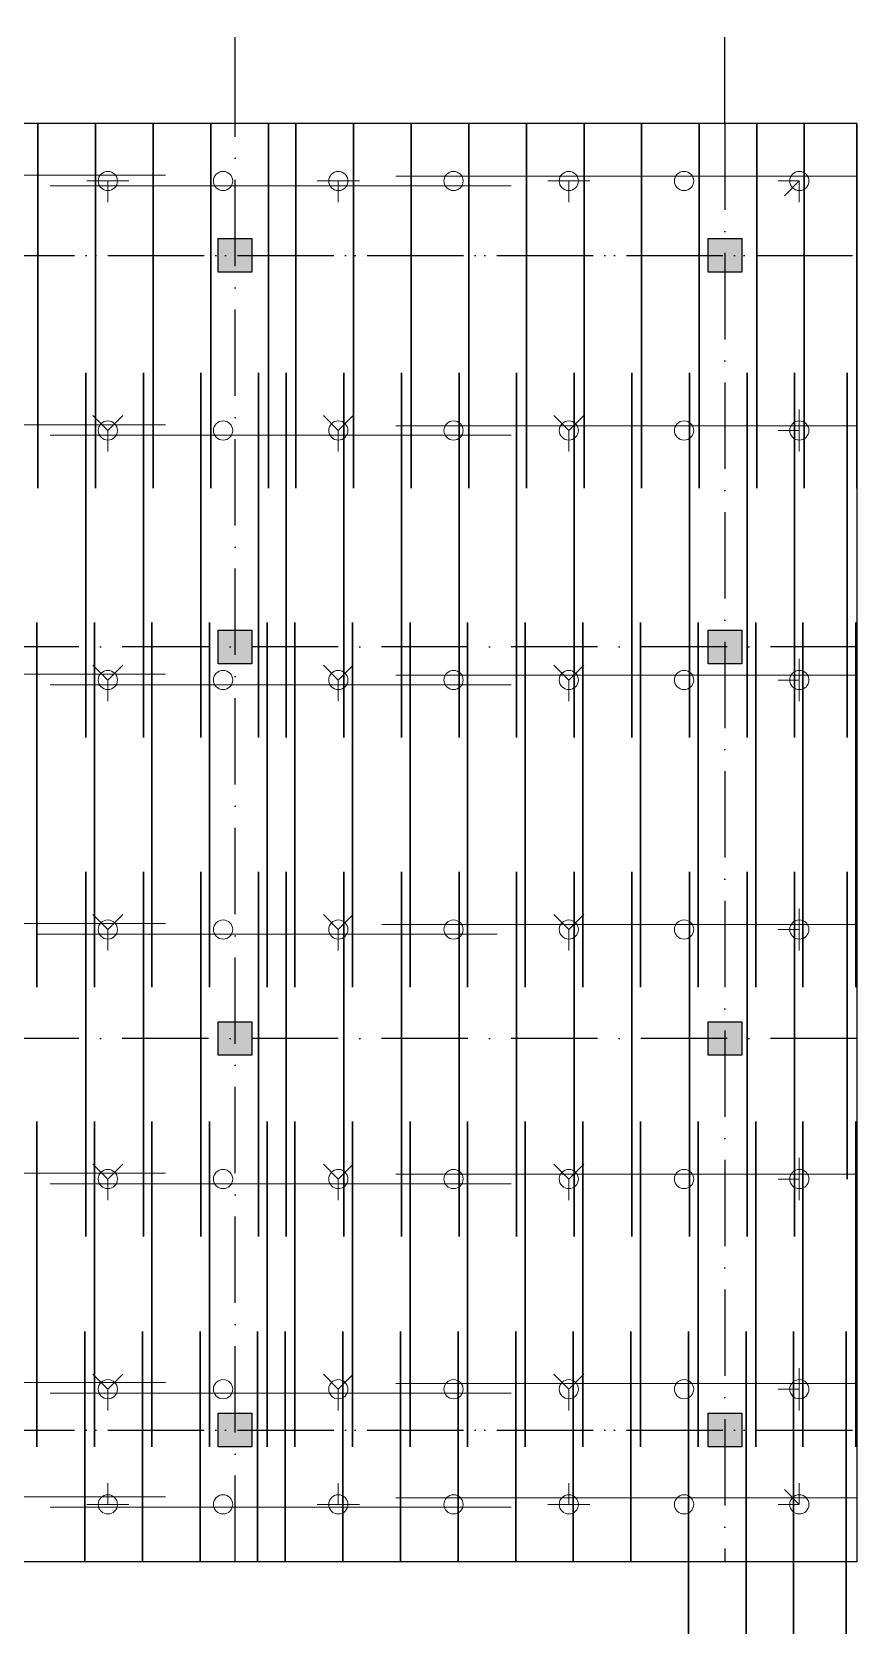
# Model space of a CAD drawing. Header units: millimetres. Extents: x -3518363 to 3223740, y -1530229 to 774657.
# Drawn here: x 2223030 to 2231618, y -15760 to 932 of the extents above; entities that cross this region are included whole.
import ezdxf

# ---------------------------------------------------------------- set-up
doc = ezdxf.new("R2010")
doc.units = ezdxf.units.MM
doc.header["$LTSCALE"] = 15
doc.header["$MEASUREMENT"] = 0
doc.linetypes.add('ACAD_ISO02W100', pattern=[15, 12, -3])
doc.linetypes.add('ACAD_ISO10W100', pattern=[18, 12, -3, 0, -3])
for name, color, linetype, lineweight in [('bedneni-stena', 7, 'CONTINUOUS', 18), ('Okna a dveře', 2, 'CONTINUOUS', 30), ('osy prův', 30, 'ACAD_ISO10W100', 15)]:
    doc.layers.add(name, color=color, linetype=linetype, lineweight=lineweight)
for name, color, linetype in [('HRANICE ZEMINY', 200, 'CONTINUOUS'), ('objekt 1', 40, 'CONTINUOUS'), ('sloupy', 100, 'CONTINUOUS')]:
    doc.layers.add(name, color=color, linetype=linetype)
doc.layers.add('pásy', color=3, linetype='CONTINUOUS', plot=False)
doc.layers.add('svahovaní', color=7, linetype='CONTINUOUS', lineweight=15, true_color=0xe3331c)

msp = doc.modelspace()

# ---------------------------------------------------------------- hatches: boundary and pattern name
at = {"layer": 'HRANICE ZEMINY', "linetype": 'ACAD_ISO02W100', "lineweight": -3, "extrusion": (1.93959e-16, -3.39308e-16, -1)}
h = msp.add_hatch(color=256, dxfattribs=at)
h.dxf.hatch_style = 1
h.paths.add_polyline_path([(-2199468.376, -1570), (-2199468.376, -1220), (-2199818.376, -1220), (-2199818.376, -1570)])
h.paths.add_polyline_path([(-2204568.376, -1570), (-2204568.376, -1220), (-2204918.376, -1220), (-2204918.376, -1570)])
h.paths.add_polyline_path([(-2209668.376, -1570), (-2209668.376, -1220), (-2210018.376, -1220), (-2210018.376, -1570)])
h.paths.add_polyline_path([(-2214768.376, -1570), (-2214768.376, -1220), (-2215118.376, -1220), (-2215118.376, -1570)])
h.paths.add_polyline_path([(-2219868.376, -1570), (-2219868.376, -1220), (-2220218.376, -1220), (-2220218.376, -1570)])
h.paths.add_polyline_path([(-2224968.376, -1570), (-2224968.376, -1220), (-2225318.376, -1220), (-2225318.376, -1570)])
h.paths.add_polyline_path([(-2230068.376, -1570), (-2230068.376, -1220), (-2230418.376, -1220), (-2230418.376, -1570)])
at = {"layer": 'HRANICE ZEMINY', "linetype": 'ByBlock', "lineweight": -3, "extrusion": (1.93959e-16, -3.39308e-16, -1)}
h = msp.add_hatch(color=256, dxfattribs=at)
h.dxf.hatch_style = 1
h.paths.add_polyline_path([(-2199468.376, -9730), (-2199468.376, -9380), (-2199818.376, -9380), (-2199818.376, -9730)])
h.paths.add_polyline_path([(-2204568.376, -9730), (-2204568.376, -9380), (-2204918.376, -9380), (-2204918.376, -9730)])
h.paths.add_polyline_path([(-2204568.376, -5650), (-2204568.376, -5300), (-2204918.376, -5300), (-2204918.376, -5650)])
h.paths.add_polyline_path([(-2199468.376, -5650), (-2199468.376, -5300), (-2199818.376, -5300), (-2199818.376, -5650)])
h.paths.add_polyline_path([(-2219868.376, -9730), (-2219868.376, -9380), (-2220218.376, -9380), (-2220218.376, -9730)])
h.paths.add_polyline_path([(-2230068.376, -9730), (-2230068.376, -9380), (-2230418.376, -9380), (-2230418.376, -9730)])
h.paths.add_polyline_path([(-2224968.376, -9730), (-2224968.376, -9380), (-2225318.376, -9380), (-2225318.376, -9730)])
h.paths.add_polyline_path([(-2230068.376, -5650), (-2230068.376, -5300), (-2230418.376, -5300), (-2230418.376, -5650)])
h.paths.add_polyline_path([(-2224968.376, -5650), (-2224968.376, -5300), (-2225318.376, -5300), (-2225318.376, -5650)])
h.paths.add_polyline_path([(-2219868.376, -5650), (-2219868.376, -5300), (-2220218.376, -5300), (-2220218.376, -5650)])
at = {"layer": 'HRANICE ZEMINY', "linetype": 'ACAD_ISO02W100', "lineweight": -3, "extrusion": (1.93959e-16, -3.39308e-16, -1)}
h = msp.add_hatch(color=256, dxfattribs=at)
h.dxf.hatch_style = 1
h.paths.add_polyline_path([(-2199468.376, -13810), (-2199468.376, -13460), (-2199818.376, -13460), (-2199818.376, -13810)])
h.paths.add_polyline_path([(-2204568.376, -13810), (-2204568.376, -13460), (-2204918.376, -13460), (-2204918.376, -13810)])
h.paths.add_polyline_path([(-2209668.376, -13810), (-2209668.376, -13460), (-2210018.376, -13460), (-2210018.376, -13810)])
h.paths.add_polyline_path([(-2214768.376, -13810), (-2214768.376, -13460), (-2215118.376, -13460), (-2215118.376, -13810)])
h.paths.add_polyline_path([(-2219868.376, -13810), (-2219868.376, -13460), (-2220218.376, -13460), (-2220218.376, -13810)])
h.paths.add_polyline_path([(-2224968.376, -13810), (-2224968.376, -13460), (-2225318.376, -13460), (-2225318.376, -13810)])
h.paths.add_polyline_path([(-2230068.376, -13810), (-2230068.376, -13460), (-2230418.376, -13460), (-2230418.376, -13810)])

# ---------------------------------------------------------------- linework, layer by layer
at = {"layer": 'bedneni-stena', "linetype": 'ByBlock', "lineweight": 20, "ltscale": 5}
for centre in [(2223818.376, -620), (2223818.376, -620), (2225018.376, -620), (2225018.376, -620), (2226218.376, -620), (2226218.376, -620), (2227418.376, -620), (2227418.376, -620), (2228618.376, -620), (2228618.376, -620), (2229818.376, -620), (2229818.376, -620), (2231018.376, -620), (2231018.376, -620), (2223818.376, -3220), (2223818.376, -3220), (2225018.376, -3220), (2225018.376, -3220), (2226218.376, -3220), (2226218.376, -3220), (2227418.376, -3220), (2227418.376, -3220), (2228618.376, -3220), (2228618.376, -3220), (2229818.376, -3220), (2229818.376, -3220), (2231018.376, -3220), (2231018.376, -3220), (2223818.376, -5820), (2223818.376, -5820), (2225018.376, -5820), (2225018.376, -5820), (2226218.376, -5820), (2226218.376, -5820), (2227418.376, -5820), (2227418.376, -5820), (2228618.376, -5820), (2228618.376, -5820), (2229818.376, -5820), (2229818.376, -5820), (2231018.376, -5820), (2231018.376, -5820), (2223818.376, -8420), (2223818.376, -8420), (2225018.376, -8420), (2225018.376, -8420), (2226218.376, -8420), (2226218.376, -8420), (2227418.376, -8420), (2227418.376, -8420), (2228618.376, -8420), (2228618.376, -8420), (2229818.376, -8420), (2229818.376, -8420), (2231018.376, -8420), (2231018.376, -8420), (2223818.376, -11020), (2223818.376, -11020), (2225018.376, -11020), (2225018.376, -11020), (2226218.376, -11020), (2226218.376, -11020), (2227418.376, -11020), (2227418.376, -11020), (2228618.376, -11020), (2228618.376, -11020), (2229818.376, -11020), (2229818.376, -11020), (2231018.376, -11020), (2231018.376, -11020), (2223818.376, -13210), (2223818.376, -13210), (2225018.376, -13210), (2225018.376, -13210), (2226218.376, -13210), (2226218.376, -13210), (2227418.376, -13210), (2227418.376, -13210), (2228618.376, -13210), (2228618.376, -13210), (2229818.376, -13210), (2229818.376, -13210), (2231018.376, -13210), (2231018.376, -13210), (2223818.376, -14410), (2223818.376, -14410), (2225018.376, -14410), (2225018.376, -14410), (2226218.376, -14410), (2226218.376, -14410), (2227418.376, -14410), (2227418.376, -14410), (2228618.376, -14410), (2228618.376, -14410), (2229818.376, -14410), (2229818.376, -14410), (2231018.376, -14410), (2231018.376, -14410)]:
    msp.add_circle(centre, 100, dxfattribs=at)
at = {"layer": 'objekt 1', "lineweight": -3, "extrusion": (1.93959e-16, -3.39308e-16, -1)}
for p, q in [((2231618.376, -20), (2198268.376, -20)), ((2231618.376, -20), (2218418.376, -20)), ((2231618.376, -20), (2231618.376, -15010)), ((2231618.376, -20), (2231618.376, -15010)), ((2231618.376, -15010), (2198268.376, -15010)), ((2231618.376, -15010), (2218418.376, -15010))]:
    msp.add_line(p, q, dxfattribs=at)
at = {"layer": 'objekt 1', "lineweight": -3, "extrusion": (-1.93959e-16, -3.39308e-16, -1)}
msp.add_line((2231618.376, -20), (2231618.376, -15010), dxfattribs=at)
msp.add_line((2231618.376, -20), (2231618.376, -15010), dxfattribs=at)
at = {"layer": 'Okna a dveře', "linetype": 'ByBlock', "lineweight": 20, "ltscale": 5}
for p, q in [((2223818.376, -560), (2221418.376, -560)), ((2223818.376, -560), (2221418.376, -560)), ((2223818.376, -560), (2224418.376, -560)), ((2223818.376, -560), (2224418.376, -560)), ((2223818.376, -560), (2224418.376, -560)), ((2223818.376, -560), (2224418.376, -560)), ((2227418.376, -570), (2226818.376, -570)), ((2227418.376, -570), (2226818.376, -570)), ((2231618.376, -570), (2227418.376, -570)), ((2231618.376, -570), (2227418.376, -570)), ((2223818.376, -670), (2223218.376, -670)), ((2223818.376, -670), (2223218.376, -670)), ((2227418.376, -670), (2223818.376, -670)), ((2227418.376, -670), (2223818.376, -670)), ((2227418.376, -670), (2228018.376, -670)), ((2227418.376, -670), (2228018.376, -670)), ((2223818.376, -3160), (2221418.376, -3160)), ((2223818.376, -3160), (2221418.376, -3160)), ((2223818.376, -3160), (2224418.376, -3160)), ((2223818.376, -3160), (2224418.376, -3160)), ((2223818.376, -3160), (2224418.376, -3160)), ((2223818.376, -3160), (2224418.376, -3160)), ((2227418.376, -3170), (2226818.376, -3170)), ((2227418.376, -3170), (2226818.376, -3170)), ((2231618.376, -3170), (2227418.376, -3170)), ((2231618.376, -3170), (2227418.376, -3170)), ((2223818.376, -3270), (2223218.376, -3270)), ((2223818.376, -3270), (2223218.376, -3270)), ((2227418.376, -3270), (2223818.376, -3270)), ((2227418.376, -3270), (2223818.376, -3270)), ((2227418.376, -3270), (2228018.376, -3270)), ((2227418.376, -3270), (2228018.376, -3270)), ((2223818.376, -5760), (2221418.376, -5760)), ((2223818.376, -5760), (2221418.376, -5760)), ((2223818.376, -5760), (2224418.376, -5760)), ((2223818.376, -5760), (2224418.376, -5760)), ((2223818.376, -5760), (2224418.376, -5760)), ((2223818.376, -5760), (2224418.376, -5760)), ((2227418.376, -5770), (2226818.376, -5770)), ((2227418.376, -5770), (2226818.376, -5770)), ((2231618.376, -5770), (2227418.376, -5770)), ((2231618.376, -5770), (2227418.376, -5770)), ((2223818.376, -5870), (2223218.376, -5870)), ((2223818.376, -5870), (2223218.376, -5870)), ((2227418.376, -5870), (2223818.376, -5870)), ((2227418.376, -5870), (2223818.376, -5870)), ((2227418.376, -5870), (2228018.376, -5870)), ((2227418.376, -5870), (2228018.376, -5870)), ((2223818.376, -8358.603), (2221418.376, -8358.603)), ((2223818.376, -8358.603), (2221418.376, -8358.603)), ((2223670.754, -8468.603), (2223070.754, -8468.603)), ((2223670.754, -8468.603), (2223070.754, -8468.603)), ((2223670.754, -8358.603), (2224270.754, -8358.603)), ((2223670.754, -8358.603), (2224270.754, -8358.603)), ((2227270.754, -8468.603), (2223670.754, -8468.603)), ((2227270.754, -8468.603), (2223670.754, -8468.603)), ((2223818.376, -8358.603), (2224418.376, -8358.603)), ((2223818.376, -8358.603), (2224418.376, -8358.603)), ((2227270.754, -8368.603), (2226670.754, -8368.603)), ((2227270.754, -8368.603), (2226670.754, -8368.603)), ((2231618.376, -8368.603), (2227270.754, -8368.603)), ((2231618.376, -8368.603), (2227270.754, -8368.603)), ((2227270.754, -8468.603), (2227870.754, -8468.603)), ((2227270.754, -8468.603), (2227870.754, -8468.603)), ((2223818.376, -10960), (2221418.376, -10960)), ((2223818.376, -10960), (2221418.376, -10960)), ((2223818.376, -10960), (2224418.376, -10960)), ((2223818.376, -10960), (2224418.376, -10960)), ((2223818.376, -10960), (2224418.376, -10960)), ((2223818.376, -10960), (2224418.376, -10960)), ((2227418.376, -10970), (2226818.376, -10970)), ((2227418.376, -10970), (2226818.376, -10970)), ((2231618.376, -10970), (2227418.376, -10970)), ((2231618.376, -10970), (2227418.376, -10970)), ((2223818.376, -11070), (2223218.376, -11070)), ((2223818.376, -11070), (2223218.376, -11070)), ((2227418.376, -11070), (2223818.376, -11070)), ((2227418.376, -11070), (2223818.376, -11070)), ((2227418.376, -11070), (2228018.376, -11070)), ((2227418.376, -11070), (2228018.376, -11070)), ((2223818.376, -13140), (2221418.376, -13140)), ((2223818.376, -13140), (2221418.376, -13140)), ((2223818.376, -13140), (2224418.376, -13140)), ((2223818.376, -13140), (2224418.376, -13140)), ((2223818.376, -13140), (2224418.376, -13140)), ((2223818.376, -13140), (2224418.376, -13140)), ((2227418.376, -13150), (2226818.376, -13150)), ((2227418.376, -13150), (2226818.376, -13150)), ((2231618.376, -13150), (2227418.376, -13150)), ((2231618.376, -13150), (2227418.376, -13150)), ((2223818.376, -13250), (2223218.376, -13250)), ((2223818.376, -13250), (2223218.376, -13250)), ((2227418.376, -13250), (2223818.376, -13250)), ((2227418.376, -13250), (2223818.376, -13250)), ((2227418.376, -13250), (2228018.376, -13250)), ((2227418.376, -13250), (2228018.376, -13250)), ((2223818.376, -14330), (2221418.376, -14330)), ((2223818.376, -14330), (2221418.376, -14330)), ((2223818.376, -14330), (2224418.376, -14330)), ((2223818.376, -14330), (2224418.376, -14330)), ((2227418.376, -14340), (2226818.376, -14340)), ((2227418.376, -14340), (2226818.376, -14340)), ((2231618.376, -14340), (2227418.376, -14340)), ((2231618.376, -14340), (2227418.376, -14340)), ((2223818.376, -14440), (2223218.376, -14440)), ((2223818.376, -14440), (2223218.376, -14440)), ((2227418.376, -14440), (2223818.376, -14440)), ((2227418.376, -14440), (2223818.376, -14440)), ((2227418.376, -14440), (2228018.376, -14440)), ((2227418.376, -14440), (2228018.376, -14440))]:
    msp.add_line(p, q, dxfattribs=at)
at = {"layer": 'osy prův', "linetype": 'ACAD_ISO10W100', "lineweight": -3, "ltscale": 5}
for p, q in [((2225143.376, -20), (2225143.376, 4980)), ((2225143.376, -20), (2225143.376, 4980)), ((2230243.376, -20), (2230243.376, 4980)), ((2230243.376, -20), (2230243.376, 4980))]:
    msp.add_line(p, q, dxfattribs=at)
at = {"layer": 'osy prův', "linetype": 'ACAD_ISO10W100', "lineweight": -3, "ltscale": 5, "extrusion": (1.93959e-16, -3.39308e-16, -1)}
for p, q in [((2225143.376, -15010), (2225143.376, -20)), ((2225143.376, -15010), (2225143.376, -20)), ((2230243.376, -20), (2230243.376, -15010)), ((2230243.376, -20), (2230243.376, -15010)), ((2198268.376, -1395), (2231618.376, -1395)), ((2218418.376, -1395), (2231618.376, -1395)), ((2231618.376, -5475), (2215118.376, -5475)), ((2231618.376, -5475), (2218418.376, -5475)), ((2231618.376, -9555), (2209668.376, -9555)), ((2231618.376, -9555), (2218418.376, -9555)), ((2198268.376, -13635), (2231618.376, -13635)), ((2218418.376, -13635), (2231618.376, -13635))]:
    msp.add_line(p, q, dxfattribs=at)
at = {"layer": 'pásy', "linetype": 'ByBlock', "lineweight": 20, "ltscale": 5}
for p, q in [((2223818.376, -620), (2223598.376, -620)), ((2223818.376, -620), (2223598.376, -620)), ((2223818.376, -620), (2224038.376, -620)), ((2223818.376, -620), (2223818.376, -840)), ((2223818.376, -620), (2224038.376, -620)), ((2223818.376, -620), (2223818.376, -840)), ((2226218.376, -620), (2225998.376, -620)), ((2226218.376, -620), (2225998.376, -620)), ((2226218.376, -620), (2226438.376, -620)), ((2226218.376, -620), (2226218.376, -840)), ((2226218.376, -620), (2226438.376, -620)), ((2226218.376, -620), (2226218.376, -840)), ((2228618.376, -620), (2228398.376, -620)), ((2228618.376, -620), (2228398.376, -620)), ((2228618.376, -620), (2228838.376, -620)), ((2228618.376, -620), (2228618.376, -840)), ((2228618.376, -620), (2228838.376, -620)), ((2228618.376, -620), (2228618.376, -840)), ((2231018.376, -620), (2230796.752, -620)), ((2231018.376, -620), (2230796.752, -620)), ((2231018.376, -620), (2230862.813, -775.563)), ((2231018.376, -620), (2230862.813, -775.563)), ((2231018.376, -620), (2231018.376, -840)), ((2231018.376, -620), (2231018.376, -840)), ((2231018.376, -3220), (2231018.376, -3000)), ((2231018.376, -3220), (2231018.376, -3000)), ((2223818.376, -3220), (2223662.813, -3064.437)), ((2223818.376, -3220), (2223662.813, -3064.437)), ((2223818.376, -3220), (2223973.94, -3064.437)), ((2223818.376, -3220), (2223973.94, -3064.437)), ((2226218.376, -3220), (2226062.813, -3064.437)), ((2226218.376, -3220), (2226062.813, -3064.437)), ((2226218.376, -3220), (2226373.94, -3064.437)), ((2226218.376, -3220), (2226373.94, -3064.437)), ((2228618.376, -3220), (2228462.813, -3064.437)), ((2228618.376, -3220), (2228462.813, -3064.437)), ((2228618.376, -3220), (2228773.94, -3064.437)), ((2228618.376, -3220), (2228773.94, -3064.437)), ((2223818.376, -3220), (2223818.376, -3440)), ((2223818.376, -3220), (2223818.376, -3440)), ((2226218.376, -3220), (2226218.376, -3440)), ((2226218.376, -3220), (2226218.376, -3440)), ((2228618.376, -3220), (2228618.376, -3440)), ((2228618.376, -3220), (2228618.376, -3440)), ((2231018.376, -3220), (2230798.376, -3220)), ((2231018.376, -3220), (2230798.376, -3220)), ((2231018.376, -3220), (2231018.376, -3440)), ((2231018.376, -3220), (2231018.376, -3440)), ((2223818.376, -5820), (2223662.813, -5664.437)), ((2223818.376, -5820), (2223662.813, -5664.437)), ((2223818.376, -5820), (2223973.94, -5664.437)), ((2223818.376, -5820), (2223973.94, -5664.437)), ((2226218.376, -5820), (2226062.813, -5664.437)), ((2226218.376, -5820), (2226062.813, -5664.437)), ((2226218.376, -5820), (2226373.94, -5664.437)), ((2226218.376, -5820), (2226373.94, -5664.437)), ((2228618.376, -5820), (2228462.813, -5664.437)), ((2228618.376, -5820), (2228462.813, -5664.437)), ((2228618.376, -5820), (2228773.94, -5664.437)), ((2228618.376, -5820), (2228773.94, -5664.437)), ((2231018.376, -5820), (2231018.376, -5600)), ((2231018.376, -5820), (2231018.376, -5600)), ((2223818.376, -5820), (2223818.376, -6040)), ((2223818.376, -5820), (2223818.376, -6040)), ((2226218.376, -5820), (2226218.376, -6040)), ((2226218.376, -5820), (2226218.376, -6040)), ((2228618.376, -5820), (2228618.376, -6040)), ((2228618.376, -5820), (2228618.376, -6040)), ((2231018.376, -5820), (2230798.376, -5820)), ((2231018.376, -5820), (2230798.376, -5820)), ((2231018.376, -5820), (2231018.376, -6040)), ((2231018.376, -5820), (2231018.376, -6040)), ((2223818.376, -8420), (2223662.813, -8264.437)), ((2223818.376, -8420), (2223662.813, -8264.437)), ((2223818.376, -8420), (2223973.94, -8264.437)), ((2223818.376, -8420), (2223973.94, -8264.437)), ((2226218.376, -8420), (2226062.813, -8264.437)), ((2226218.376, -8420), (2226062.813, -8264.437)), ((2226218.376, -8420), (2226373.94, -8264.437)), ((2226218.376, -8420), (2226373.94, -8264.437)), ((2228618.376, -8420), (2228462.813, -8264.437)), ((2228618.376, -8420), (2228462.813, -8264.437)), ((2228618.376, -8420), (2228773.94, -8264.437)), ((2228618.376, -8420), (2228773.94, -8264.437)), ((2231018.376, -8420), (2231018.376, -8200)), ((2231018.376, -8420), (2231018.376, -8200)), ((2223818.376, -8420), (2223818.376, -8640)), ((2223818.376, -8420), (2223818.376, -8640)), ((2226218.376, -8420), (2226218.376, -8640)), ((2226218.376, -8420), (2226218.376, -8640)), ((2228618.376, -8420), (2228618.376, -8640)), ((2228618.376, -8420), (2228618.376, -8640)), ((2231018.376, -8420), (2230798.376, -8420)), ((2231018.376, -8420), (2230798.376, -8420)), ((2231018.376, -8420), (2231018.376, -8640)), ((2231018.376, -8420), (2231018.376, -8640)), ((2231018.376, -11020), (2231018.376, -10800)), ((2231018.376, -11020), (2231018.376, -10800)), ((2223818.376, -11020), (2223662.813, -10864.437)), ((2223818.376, -11020), (2223662.813, -10864.437)), ((2223818.376, -11020), (2223973.94, -10864.437)), ((2223818.376, -11020), (2223973.94, -10864.437)), ((2226218.376, -11020), (2226062.813, -10864.437)), ((2226218.376, -11020), (2226062.813, -10864.437)), ((2226218.376, -11020), (2226373.94, -10864.437)), ((2226218.376, -11020), (2226373.94, -10864.437)), ((2228618.376, -11020), (2228462.813, -10864.437)), ((2228618.376, -11020), (2228462.813, -10864.437)), ((2228618.376, -11020), (2228773.94, -10864.437)), ((2228618.376, -11020), (2228773.94, -10864.437)), ((2223818.376, -11020), (2223818.376, -11240)), ((2223818.376, -11020), (2223818.376, -11240)), ((2226218.376, -11020), (2226218.376, -11240)), ((2226218.376, -11020), (2226218.376, -11240)), ((2228618.376, -11020), (2228618.376, -11240)), ((2228618.376, -11020), (2228618.376, -11240)), ((2231018.376, -11020), (2230798.376, -11020)), ((2231018.376, -11020), (2230798.376, -11020)), ((2231018.376, -11020), (2231018.376, -11240)), ((2231018.376, -11020), (2231018.376, -11240)), ((2231018.376, -13210), (2231018.376, -12990)), ((2231018.376, -13210), (2231018.376, -12990)), ((2223818.376, -13210), (2223662.813, -13054.437)), ((2223818.376, -13210), (2223662.813, -13054.437)), ((2223818.376, -13210), (2223973.94, -13054.437)), ((2223818.376, -13210), (2223973.94, -13054.437)), ((2226218.376, -13210), (2226062.813, -13054.437)), ((2226218.376, -13210), (2226062.813, -13054.437)), ((2226218.376, -13210), (2226373.94, -13054.437)), ((2226218.376, -13210), (2226373.94, -13054.437)), ((2228618.376, -13210), (2228462.813, -13054.437)), ((2228618.376, -13210), (2228462.813, -13054.437)), ((2228618.376, -13210), (2228773.94, -13054.437)), ((2228618.376, -13210), (2228773.94, -13054.437)), ((2223818.376, -13210), (2223818.376, -13430)), ((2223818.376, -13210), (2223818.376, -13430)), ((2226218.376, -13210), (2226218.376, -13430)), ((2226218.376, -13210), (2226218.376, -13430)), ((2228618.376, -13210), (2228618.376, -13430)), ((2228618.376, -13210), (2228618.376, -13430)), ((2231018.376, -13210), (2230798.376, -13210)), ((2231018.376, -13210), (2230798.376, -13210)), ((2231018.376, -13210), (2231018.376, -13430)), ((2231018.376, -13210), (2231018.376, -13430)), ((2223818.376, -14410), (2223818.376, -14190)), ((2223818.376, -14410), (2223818.376, -14190)), ((2226218.376, -14410), (2226218.376, -14190)), ((2226218.376, -14410), (2226218.376, -14190)), ((2228618.376, -14410), (2228618.376, -14190)), ((2228618.376, -14410), (2228618.376, -14190)), ((2231018.376, -14410), (2230862.813, -14254.437)), ((2231018.376, -14410), (2230862.813, -14254.437)), ((2231018.376, -14410), (2231018.376, -14190)), ((2231018.376, -14410), (2231018.376, -14190)), ((2223818.376, -14410), (2223598.376, -14410)), ((2223818.376, -14410), (2223598.376, -14410)), ((2223818.376, -14410), (2224038.376, -14410)), ((2223818.376, -14410), (2224038.376, -14410)), ((2226218.376, -14410), (2225998.376, -14410)), ((2226218.376, -14410), (2225998.376, -14410)), ((2226218.376, -14410), (2226438.376, -14410)), ((2226218.376, -14410), (2226438.376, -14410)), ((2228618.376, -14410), (2228398.376, -14410)), ((2228618.376, -14410), (2228398.376, -14410)), ((2228618.376, -14410), (2228838.376, -14410)), ((2228618.376, -14410), (2228838.376, -14410)), ((2231018.376, -14410), (2230798.376, -14410)), ((2231018.376, -14410), (2230798.376, -14410))]:
    msp.add_line(p, q, dxfattribs=at)
at = {"layer": 'sloupy', "linetype": 'ByBlock', "lineweight": -3, "ltscale": 5, "extrusion": (1.93959e-16, -3.39308e-16, -1)}
for p, q in [((2224968.376, -1220), (2225318.376, -1220)), ((2224968.376, -1570), (2224968.376, -1220)), ((2224968.376, -1220), (2225318.376, -1220)), ((2224968.376, -1570), (2224968.376, -1220)), ((2225318.376, -1220), (2225318.376, -1570)), ((2225318.376, -1220), (2225318.376, -1570)), ((2230068.376, -1220), (2230418.376, -1220)), ((2230068.376, -1570), (2230068.376, -1220)), ((2230068.376, -1220), (2230418.376, -1220)), ((2230068.376, -1570), (2230068.376, -1220)), ((2230418.376, -1220), (2230418.376, -1570)), ((2230418.376, -1220), (2230418.376, -1570)), ((2225318.376, -1570), (2224968.376, -1570)), ((2225318.376, -1570), (2224968.376, -1570)), ((2230418.376, -1570), (2230068.376, -1570)), ((2230418.376, -1570), (2230068.376, -1570)), ((2224968.376, -5300), (2225318.376, -5300)), ((2224968.376, -5650), (2224968.376, -5300)), ((2224968.376, -5300), (2225318.376, -5300)), ((2224968.376, -5650), (2224968.376, -5300)), ((2225318.376, -5300), (2225318.376, -5650)), ((2225318.376, -5300), (2225318.376, -5650)), ((2230068.376, -5300), (2230418.376, -5300)), ((2230068.376, -5650), (2230068.376, -5300)), ((2230068.376, -5300), (2230418.376, -5300)), ((2230068.376, -5650), (2230068.376, -5300)), ((2230418.376, -5300), (2230418.376, -5650)), ((2230418.376, -5300), (2230418.376, -5650)), ((2225318.376, -5650), (2224968.376, -5650)), ((2225318.376, -5650), (2224968.376, -5650)), ((2230418.376, -5650), (2230068.376, -5650)), ((2230418.376, -5650), (2230068.376, -5650)), ((2224968.376, -9380), (2225318.376, -9380)), ((2224968.376, -9730), (2224968.376, -9380)), ((2224968.376, -9380), (2225318.376, -9380)), ((2224968.376, -9730), (2224968.376, -9380)), ((2225318.376, -9380), (2225318.376, -9730)), ((2225318.376, -9380), (2225318.376, -9730)), ((2230068.376, -9380), (2230418.376, -9380)), ((2230068.376, -9730), (2230068.376, -9380)), ((2230068.376, -9380), (2230418.376, -9380)), ((2230068.376, -9730), (2230068.376, -9380)), ((2230418.376, -9380), (2230418.376, -9730)), ((2230418.376, -9380), (2230418.376, -9730)), ((2225318.376, -9730), (2224968.376, -9730)), ((2225318.376, -9730), (2224968.376, -9730)), ((2230418.376, -9730), (2230068.376, -9730)), ((2230418.376, -9730), (2230068.376, -9730)), ((2224968.376, -13460), (2225318.376, -13460)), ((2224968.376, -13810), (2224968.376, -13460)), ((2224968.376, -13460), (2225318.376, -13460)), ((2224968.376, -13810), (2224968.376, -13460)), ((2225318.376, -13460), (2225318.376, -13810)), ((2225318.376, -13460), (2225318.376, -13810)), ((2230068.376, -13460), (2230418.376, -13460)), ((2230068.376, -13810), (2230068.376, -13460)), ((2230068.376, -13460), (2230418.376, -13460)), ((2230068.376, -13810), (2230068.376, -13460)), ((2230418.376, -13460), (2230418.376, -13810)), ((2230418.376, -13460), (2230418.376, -13810)), ((2225318.376, -13810), (2224968.376, -13810)), ((2225318.376, -13810), (2224968.376, -13810)), ((2230418.376, -13810), (2230068.376, -13810)), ((2230418.376, -13810), (2230068.376, -13810))]:
    msp.add_line(p, q, dxfattribs=at)
at = {"layer": 'svahovaní', "color": 0, "lineweight": 30, "ltscale": 5}
for p, q in [((2223090, -20), (2223090, -3220)), ((2223690, -20), (2223690, -3220)), ((2224290, -20), (2224290, -3220)), ((2224890, -20), (2224890, -3220)), ((2225490, -20), (2225490, -3220)), ((2225776.752, -20), (2225776.752, -3220)), ((2226376.752, -20), (2226376.752, -3220)), ((2226976.752, -20), (2226976.752, -3220)), ((2227576.752, -20), (2227576.752, -3220)), ((2228176.752, -20), (2228176.752, -3220)), ((2228776.752, -20), (2228776.752, -3220)), ((2229376.752, -20), (2229376.752, -3220)), ((2229976.752, -20), (2229976.752, -3220)), ((2230576.752, -20), (2230576.752, -3220)), ((2231068.376, -20), (2231068.376, -3220)), ((2231618.376, -20), (2231618.376, -3220)), ((2223588.376, -3220), (2223588.376, -2620)), ((2224188.376, -3220), (2224188.376, -2620)), ((2224788.376, -3220), (2224788.376, -2620)), ((2225388.376, -3220), (2225388.376, -2620)), ((2225675.128, -3220), (2225675.128, -2620)), ((2226275.128, -3220), (2226275.128, -2620)), ((2226875.128, -3220), (2226875.128, -2620)), ((2227475.128, -3220), (2227475.128, -2620)), ((2228075.128, -3220), (2228075.128, -2620)), ((2228675.128, -3220), (2228675.128, -2620)), ((2229275.128, -3220), (2229275.128, -2620)), ((2229875.128, -3220), (2229875.128, -2620)), ((2230475.128, -3220), (2230475.128, -2620)), ((2230966.752, -3220), (2230966.752, -2620)), ((2231516.752, -3220), (2231516.752, -2620)), ((2223090, -3220), (2223090, -3820)), ((2223588.376, -3220), (2223588.376, -5820)), ((2223690, -3220), (2223690, -3820)), ((2224188.376, -3220), (2224188.376, -5820)), ((2224290, -3220), (2224290, -3820)), ((2224788.376, -3220), (2224788.376, -5820)), ((2224890, -3220), (2224890, -3820)), ((2225388.376, -3220), (2225388.376, -5820)), ((2225490, -3220), (2225490, -3820)), ((2225675.128, -3220), (2225675.128, -5820)), ((2225776.752, -3220), (2225776.752, -3820)), ((2226275.128, -3220), (2226275.128, -5820)), ((2226376.752, -3220), (2226376.752, -3820)), ((2226875.128, -3220), (2226875.128, -5820)), ((2226976.752, -3220), (2226976.752, -3820)), ((2227475.128, -3220), (2227475.128, -5820)), ((2227576.752, -3220), (2227576.752, -3820)), ((2228075.128, -3220), (2228075.128, -5820)), ((2228176.752, -3220), (2228176.752, -3820)), ((2228675.128, -3220), (2228675.128, -5820)), ((2228776.752, -3220), (2228776.752, -3820)), ((2229275.128, -3220), (2229275.128, -5820)), ((2229376.752, -3220), (2229376.752, -3820)), ((2229875.128, -3220), (2229875.128, -5820)), ((2229976.752, -3220), (2229976.752, -3820)), ((2230475.128, -3220), (2230475.128, -5820)), ((2230576.752, -3220), (2230576.752, -3820)), ((2230966.752, -3220), (2230966.752, -5820)), ((2231068.376, -3220), (2231068.376, -3820)), ((2231516.752, -3220), (2231516.752, -5820)), ((2231618.376, -3220), (2231618.376, -3820)), ((2223078.376, -5820), (2223078.376, -5220)), ((2223678.376, -5820), (2223678.376, -5220)), ((2224278.376, -5820), (2224278.376, -5220)), ((2224878.376, -5820), (2224878.376, -5220)), ((2225478.376, -5820), (2225478.376, -5220)), ((2225765.128, -5820), (2225765.128, -5220)), ((2226365.128, -5820), (2226365.128, -5220)), ((2226965.128, -5820), (2226965.128, -5220)), ((2227565.128, -5820), (2227565.128, -5220)), ((2228165.128, -5820), (2228165.128, -5220)), ((2228765.128, -5820), (2228765.128, -5220)), ((2229365.128, -5820), (2229365.128, -5220)), ((2229965.128, -5820), (2229965.128, -5220)), ((2230565.128, -5820), (2230565.128, -5220)), ((2231056.752, -5820), (2231056.752, -5220)), ((2231606.752, -5820), (2231606.752, -5220)), ((2223078.376, -5820), (2223078.376, -8420)), ((2223588.376, -5820), (2223588.376, -6420)), ((2223678.376, -5820), (2223678.376, -8420)), ((2224188.376, -5820), (2224188.376, -6420)), ((2224278.376, -5820), (2224278.376, -8420)), ((2224788.376, -5820), (2224788.376, -6420)), ((2224878.376, -5820), (2224878.376, -8420)), ((2225388.376, -5820), (2225388.376, -6420)), ((2225478.376, -5820), (2225478.376, -8420)), ((2225675.128, -5820), (2225675.128, -6420)), ((2225765.128, -5820), (2225765.128, -8420)), ((2226275.128, -5820), (2226275.128, -6420)), ((2226365.128, -5820), (2226365.128, -8420)), ((2226875.128, -5820), (2226875.128, -6420)), ((2226965.128, -5820), (2226965.128, -8420)), ((2227475.128, -5820), (2227475.128, -6420)), ((2227565.128, -5820), (2227565.128, -8420)), ((2228075.128, -5820), (2228075.128, -6420)), ((2228165.128, -5820), (2228165.128, -8420)), ((2228675.128, -5820), (2228675.128, -6420)), ((2228765.128, -5820), (2228765.128, -8420)), ((2229275.128, -5820), (2229275.128, -6420)), ((2229365.128, -5820), (2229365.128, -8420)), ((2229875.128, -5820), (2229875.128, -6420)), ((2229965.128, -5820), (2229965.128, -8420)), ((2230475.128, -5820), (2230475.128, -6420)), ((2230565.128, -5820), (2230565.128, -8420)), ((2230966.752, -5820), (2230966.752, -6420)), ((2231056.752, -5820), (2231056.752, -8420)), ((2231516.752, -5820), (2231516.752, -6420)), ((2231606.752, -5820), (2231606.752, -8420)), ((2223588.376, -8420), (2223588.376, -7820)), ((2224188.376, -8420), (2224188.376, -7820)), ((2224788.376, -8420), (2224788.376, -7820)), ((2225388.376, -8420), (2225388.376, -7820)), ((2225675.128, -8420), (2225675.128, -7820)), ((2226275.128, -8420), (2226275.128, -7820)), ((2226875.128, -8420), (2226875.128, -7820)), ((2227475.128, -8420), (2227475.128, -7820)), ((2228075.128, -8420), (2228075.128, -7820)), ((2228675.128, -8420), (2228675.128, -7820)), ((2229275.128, -8420), (2229275.128, -7820)), ((2229875.128, -8420), (2229875.128, -7820)), ((2230475.128, -8420), (2230475.128, -7820)), ((2230966.752, -8420), (2230966.752, -7820)), ((2231516.752, -8420), (2231516.752, -7820)), ((2223078.376, -8420), (2223078.376, -9020)), ((2223588.376, -8420), (2223588.376, -11020)), ((2223678.376, -8420), (2223678.376, -9020)), ((2224188.376, -8420), (2224188.376, -11020)), ((2224278.376, -8420), (2224278.376, -9020)), ((2224788.376, -8420), (2224788.376, -11020)), ((2224878.376, -8420), (2224878.376, -9020)), ((2225388.376, -8420), (2225388.376, -11020)), ((2225478.376, -8420), (2225478.376, -9020)), ((2225675.128, -8420), (2225675.128, -11020)), ((2225765.128, -8420), (2225765.128, -9020)), ((2226275.128, -8420), (2226275.128, -11020)), ((2226365.128, -8420), (2226365.128, -9020)), ((2226875.128, -8420), (2226875.128, -11020)), ((2226965.128, -8420), (2226965.128, -9020)), ((2227475.128, -8420), (2227475.128, -11020)), ((2227565.128, -8420), (2227565.128, -9020)), ((2228075.128, -8420), (2228075.128, -11020)), ((2228165.128, -8420), (2228165.128, -9020)), ((2228675.128, -8420), (2228675.128, -11020)), ((2228765.128, -8420), (2228765.128, -9020)), ((2229275.128, -8420), (2229275.128, -11020)), ((2229365.128, -8420), (2229365.128, -9020)), ((2229875.128, -8420), (2229875.128, -11020)), ((2229965.128, -8420), (2229965.128, -9020)), ((2230475.128, -8420), (2230475.128, -11020)), ((2230565.128, -8420), (2230565.128, -9020)), ((2230966.752, -8420), (2230966.752, -11020)), ((2231056.752, -8420), (2231056.752, -9020)), ((2231516.752, -8420), (2231516.752, -11020)), ((2231606.752, -8420), (2231606.752, -9020)), ((2223078.376, -11020), (2223078.376, -10420)), ((2223678.376, -11020), (2223678.376, -10420)), ((2224278.376, -11020), (2224278.376, -10420)), ((2224878.376, -11020), (2224878.376, -10420)), ((2225478.376, -11020), (2225478.376, -10420)), ((2225765.128, -11020), (2225765.128, -10420)), ((2226365.128, -11020), (2226365.128, -10420)), ((2226965.128, -11020), (2226965.128, -10420)), ((2227565.128, -11020), (2227565.128, -10420)), ((2228165.128, -11020), (2228165.128, -10420)), ((2228765.128, -11020), (2228765.128, -10420)), ((2229365.128, -11020), (2229365.128, -10420)), ((2229965.128, -11020), (2229965.128, -10420)), ((2230565.128, -11020), (2230565.128, -10420)), ((2231056.752, -11020), (2231056.752, -10420)), ((2231606.752, -11020), (2231606.752, -10420)), ((2223078.376, -11020), (2223078.376, -13210)), ((2223588.376, -11020), (2223588.376, -11620)), ((2223678.376, -11020), (2223678.376, -13210)), ((2224188.376, -11020), (2224188.376, -11620)), ((2224278.376, -11020), (2224278.376, -13210)), ((2224788.376, -11020), (2224788.376, -11620)), ((2224878.376, -11020), (2224878.376, -13210)), ((2225388.376, -11020), (2225388.376, -11620)), ((2225478.376, -11020), (2225478.376, -13210)), ((2225675.128, -11020), (2225675.128, -11620)), ((2225765.128, -11020), (2225765.128, -13210)), ((2226275.128, -11020), (2226275.128, -11620)), ((2226365.128, -11020), (2226365.128, -13210)), ((2226875.128, -11020), (2226875.128, -11620)), ((2226965.128, -11020), (2226965.128, -13210)), ((2227475.128, -11020), (2227475.128, -11620)), ((2227565.128, -11020), (2227565.128, -13210)), ((2228075.128, -11020), (2228075.128, -11620)), ((2228165.128, -11020), (2228165.128, -13210)), ((2228675.128, -11020), (2228675.128, -11620)), ((2228765.128, -11020), (2228765.128, -13210)), ((2229275.128, -11020), (2229275.128, -11620)), ((2229365.128, -11020), (2229365.128, -13210)), ((2229875.128, -11020), (2229875.128, -11620)), ((2229965.128, -11020), (2229965.128, -13210)), ((2230475.128, -11020), (2230475.128, -11620)), ((2230565.128, -11020), (2230565.128, -13210)), ((2230966.752, -11020), (2230966.752, -11620)), ((2231056.752, -11020), (2231056.752, -13210)), ((2231606.752, -11020), (2231606.752, -13210)), ((2223578.376, -13210), (2223578.376, -12610)), ((2224178.376, -13210), (2224178.376, -12610)), ((2224778.376, -13210), (2224778.376, -12610)), ((2225378.376, -13210), (2225378.376, -12610)), ((2225665.128, -13210), (2225665.128, -12610)), ((2226265.128, -13210), (2226265.128, -12610)), ((2226865.128, -13210), (2226865.128, -12610)), ((2227465.128, -13210), (2227465.128, -12610)), ((2228065.128, -13210), (2228065.128, -12610)), ((2228665.128, -13210), (2228665.128, -12610)), ((2229265.128, -13210), (2229265.128, -12610)), ((2229865.128, -13210), (2229865.128, -12610)), ((2230465.128, -13210), (2230465.128, -12610)), ((2230956.752, -13210), (2230956.752, -12610)), ((2231506.752, -13210), (2231506.752, -12610)), ((2223078.376, -13210), (2223078.376, -13810)), ((2223578.376, -13210), (2223578.376, -15010)), ((2223678.376, -13210), (2223678.376, -13810)), ((2224178.376, -13210), (2224178.376, -15010)), ((2224278.376, -13210), (2224278.376, -13810)), ((2224778.376, -13210), (2224778.376, -15010)), ((2224878.376, -13210), (2224878.376, -13810)), ((2225378.376, -13210), (2225378.376, -15010)), ((2225478.376, -13210), (2225478.376, -13810)), ((2225665.128, -13210), (2225665.128, -15010)), ((2225765.128, -13210), (2225765.128, -13810)), ((2226265.128, -13210), (2226265.128, -15010)), ((2226365.128, -13210), (2226365.128, -13810)), ((2226865.128, -13210), (2226865.128, -15010)), ((2226965.128, -13210), (2226965.128, -13810)), ((2227465.128, -13210), (2227465.128, -15010)), ((2227565.128, -13210), (2227565.128, -13810)), ((2228065.128, -13210), (2228065.128, -15010)), ((2228165.128, -13210), (2228165.128, -13810)), ((2228665.128, -13210), (2228665.128, -15010)), ((2228765.128, -13210), (2228765.128, -13810)), ((2229265.128, -13210), (2229265.128, -15010)), ((2229365.128, -13210), (2229365.128, -13810)), ((2229865.128, -13210), (2229865.128, -15010)), ((2229865.128, -13210), (2229865.128, -15760)), ((2229965.128, -13210), (2229965.128, -13810)), ((2230465.128, -13210), (2230465.128, -15010)), ((2230465.128, -13210), (2230465.128, -15760)), ((2230565.128, -13210), (2230565.128, -13810)), ((2230956.752, -13210), (2230956.752, -15010)), ((2230956.752, -13210), (2230956.752, -15760)), ((2231056.752, -13210), (2231056.752, -13810)), ((2231506.752, -13210), (2231506.752, -15760)), ((2231606.752, -13210), (2231606.752, -13810))]:
    msp.add_line(p, q, dxfattribs=at)

doc.saveas('drawing.dxf')
